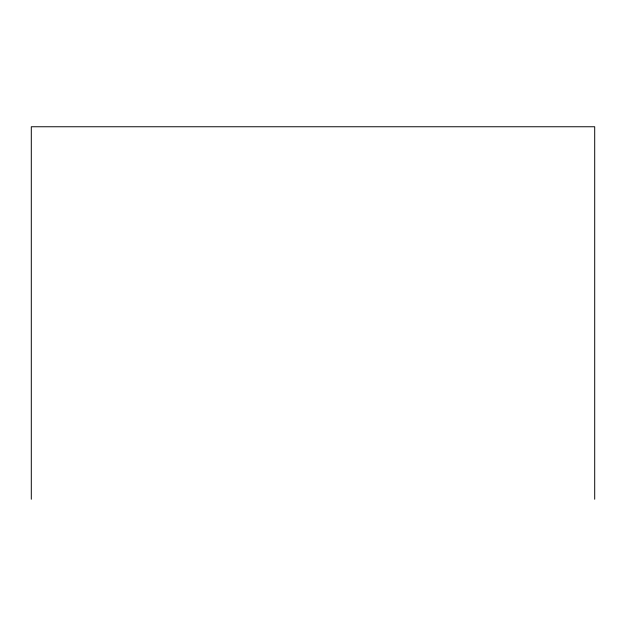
<?xml version="1.0" encoding="UTF-8"?>
<svg xmlns="http://www.w3.org/2000/svg" width="626" height="626" viewBox="0 0 626 626"><rect width="100%" height="100%" fill="white"/><g stroke="black" fill="none" stroke-linecap="round" stroke-linejoin="round"><path stroke-width="0.94" d="M594.7 499.243L594.7 126.757L31.3 126.757L31.3 499.243"/></g></svg>
